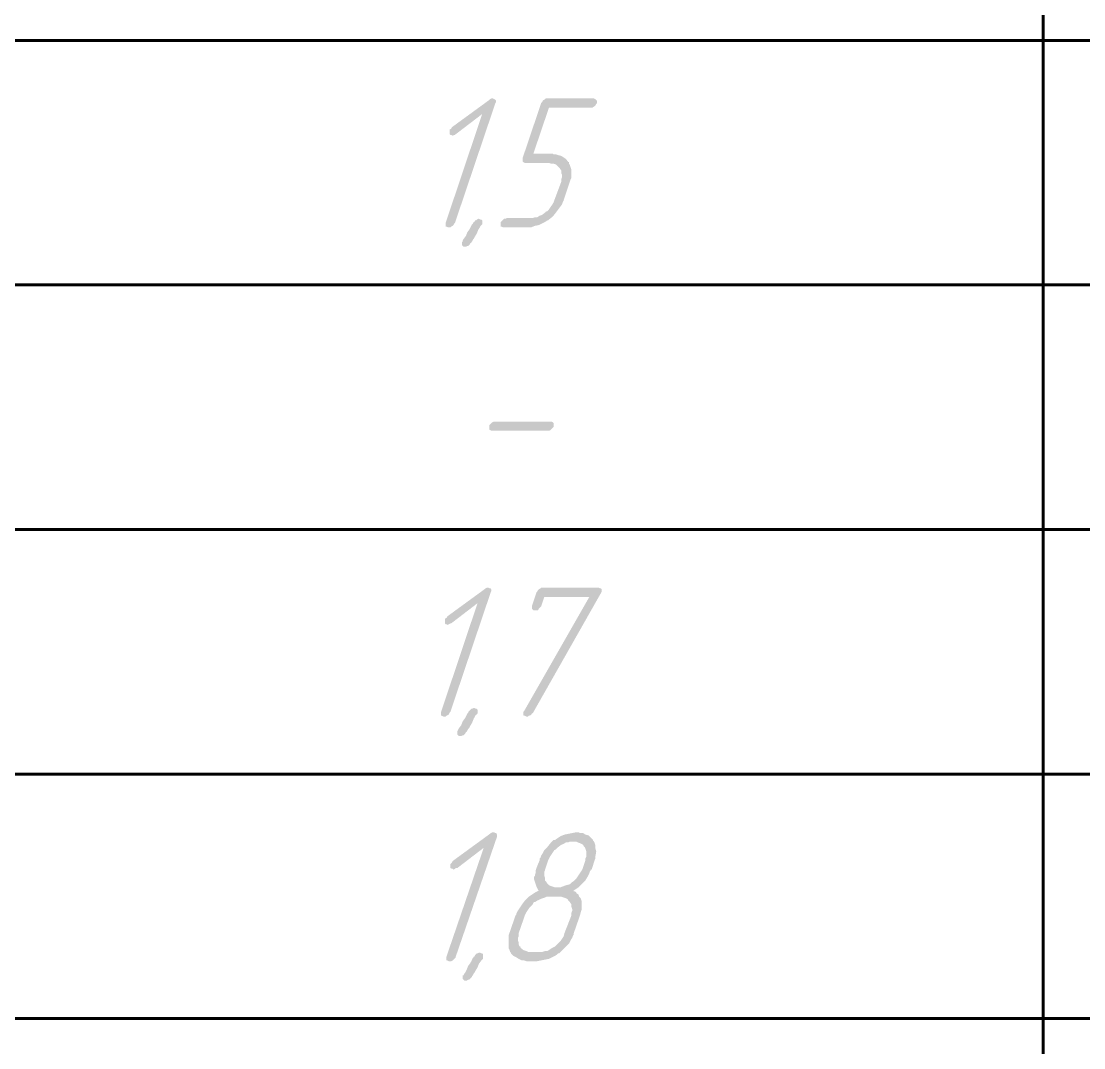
# Model space of a CAD drawing. Extents: x 346 to 4955, y 45 to 639.
# Drawn here: x 1274.54 to 1309.19, y 121.99 to 155.46 of the extents above; entities that cross this region are included whole.
import ezdxf

# ---------------------------------------------------------------- set-up
doc = ezdxf.new("R2010")
doc.units = 0
doc.header["$MEASUREMENT"] = 0
doc.layers.add('PDF _Геометрия', color=7, linetype='CONTINUOUS')
doc.layers.add('PDF _Сплошная заливка', color=7, linetype='CONTINUOUS')

msp = doc.modelspace()

# ---------------------------------------------------------------- hatches: boundary and pattern name
at = {"layer": 'PDF _Сплошная заливка', "transparency": 33554559}
for points in [[(1289.98, 152.915), (1290.005, 152.89), (1290.03, 152.865), (1290.03, 152.839), (1290.005, 152.789), (1288.689, 148.89), (1288.689, 148.89), (1288.664, 148.865), (1288.638, 148.814), (1288.613, 148.789), (1288.563, 148.764), (1288.537, 148.738), (1288.487, 148.738), (1288.461, 148.738), (1288.411, 148.764), (1288.385, 148.764), (1288.385, 148.789), (1288.385, 148.84), (1288.385, 148.89), (1289.575, 152.434), (1288.714, 151.776), (1288.714, 151.776), (1288.689, 151.751), (1288.664, 151.751), (1288.613, 151.726), (1288.613, 151.726), (1288.563, 151.751), (1288.537, 151.751), (1288.512, 151.776), (1288.512, 151.776), (1288.512, 151.801), (1288.512, 151.852), (1288.512, 151.877), (1288.512, 151.903), (1288.512, 151.928), (1288.563, 151.953), (1288.588, 152.004), (1289.803, 152.89), (1289.803, 152.89), (1289.828, 152.915), (1289.878, 152.941), (1289.904, 152.941), (1289.929, 152.941)], [(1293.27, 152.915), (1293.295, 152.89), (1293.32, 152.865), (1293.32, 152.839), (1293.32, 152.789), (1293.32, 152.789), (1293.295, 152.763), (1293.27, 152.713), (1293.244, 152.688), (1293.194, 152.662), (1293.169, 152.637), (1293.118, 152.637), (1291.751, 152.637), (1291.245, 151.143), (1291.878, 151.143), (1291.903, 151.118), (1291.979, 151.118), (1292.055, 151.093), (1292.156, 151.067), (1292.232, 151.017), (1292.308, 150.966), (1292.384, 150.865), (1292.409, 150.865), (1292.409, 150.814), (1292.435, 150.764), (1292.46, 150.688), (1292.485, 150.612), (1292.485, 150.485), (1292.485, 150.358), (1292.46, 150.308), (1292.435, 150.232), (1292.232, 149.624), (1292.232, 149.624), (1292.232, 149.624), (1292.232, 149.599), (1292.207, 149.574), (1292.182, 149.498), (1292.131, 149.422), (1292.055, 149.321), (1291.979, 149.219), (1291.878, 149.093), (1291.751, 148.991), (1291.751, 148.991), (1291.751, 148.991), (1291.726, 148.966), (1291.701, 148.966), (1291.625, 148.916), (1291.524, 148.865), (1291.422, 148.814), (1291.296, 148.789), (1291.169, 148.738), (1291.043, 148.738), (1290.258, 148.738), (1290.208, 148.764), (1290.182, 148.764), (1290.182, 148.789), (1290.182, 148.84), (1290.182, 148.89), (1290.182, 148.89), (1290.182, 148.916), (1290.208, 148.941), (1290.233, 148.966), (1290.258, 148.991), (1290.283, 149.017), (1290.334, 149.017), (1290.385, 149.042), (1291.169, 149.042), (1291.22, 149.042), (1291.296, 149.067), (1291.372, 149.067), (1291.448, 149.118), (1291.524, 149.143), (1291.625, 149.219), (1291.625, 149.219), (1291.65, 149.245), (1291.701, 149.27), (1291.751, 149.321), (1291.802, 149.397), (1291.853, 149.472), (1291.903, 149.548), (1291.928, 149.624), (1292.156, 150.232), (1292.156, 150.257), (1292.156, 150.283), (1292.156, 150.308), (1292.182, 150.384), (1292.182, 150.434), (1292.156, 150.51), (1292.156, 150.586), (1292.106, 150.662), (1292.106, 150.662), (1292.08, 150.688), (1292.055, 150.713), (1292.03, 150.738), (1291.979, 150.789), (1291.903, 150.814), (1291.827, 150.814), (1291.751, 150.839), (1290.967, 150.839), (1290.916, 150.865), (1290.916, 150.865), (1290.891, 150.89), (1290.891, 150.941), (1290.891, 150.991), (1291.498, 152.789), (1291.498, 152.789), (1291.524, 152.814), (1291.549, 152.865), (1291.574, 152.89), (1291.625, 152.915), (1291.65, 152.941), (1291.701, 152.941), (1293.219, 152.941)], [(1289.524, 148.991), (1289.55, 148.991), (1289.575, 148.966), (1289.575, 148.941), (1289.575, 148.916), (1289.575, 148.89), (1289.575, 148.865), (1289.575, 148.865), (1289.575, 148.84), (1289.55, 148.814), (1289.524, 148.789), (1289.499, 148.738), (1289.448, 148.662), (1289.398, 148.536), (1289.322, 148.409), (1289.296, 148.359), (1289.271, 148.333), (1289.246, 148.283), (1289.221, 148.257), (1289.221, 148.232), (1289.195, 148.232), (1289.17, 148.181), (1289.145, 148.156), (1289.119, 148.131), (1289.094, 148.131), (1289.043, 148.105), (1289.018, 148.105), (1288.967, 148.105), (1288.942, 148.131), (1288.917, 148.156), (1288.917, 148.181), (1288.917, 148.207), (1288.917, 148.232), (1288.917, 148.257), (1288.917, 148.257), (1288.917, 148.257), (1288.942, 148.283), (1288.942, 148.308), (1288.967, 148.359), (1289.043, 148.46), (1289.094, 148.586), (1289.17, 148.688), (1289.195, 148.738), (1289.221, 148.789), (1289.246, 148.84), (1289.271, 148.865), (1289.271, 148.89), (1289.271, 148.89), (1289.322, 148.916), (1289.347, 148.966), (1289.372, 148.966), (1289.398, 148.991), (1289.448, 149.017), (1289.474, 149.017)], [(1291.878, 142.384), (1291.903, 142.359), (1291.903, 142.333), (1291.903, 142.308), (1291.903, 142.258), (1291.903, 142.258), (1291.903, 142.232), (1291.853, 142.182), (1291.827, 142.156), (1291.802, 142.131), (1291.751, 142.106), (1291.701, 142.106), (1289.878, 142.106), (1289.828, 142.131), (1289.803, 142.156), (1289.803, 142.182), (1289.803, 142.207), (1289.803, 142.258), (1289.803, 142.258), (1289.803, 142.283), (1289.853, 142.333), (1289.878, 142.359), (1289.904, 142.384), (1289.954, 142.409), (1290.005, 142.409), (1291.827, 142.409)], [(1289.828, 136.967), (1289.853, 136.967), (1289.878, 136.916), (1289.878, 136.891), (1289.853, 136.84), (1288.537, 132.941), (1288.537, 132.941), (1288.512, 132.916), (1288.487, 132.865), (1288.461, 132.84), (1288.411, 132.815), (1288.385, 132.789), (1288.335, 132.789), (1288.309, 132.789), (1288.259, 132.815), (1288.234, 132.815), (1288.234, 132.865), (1288.234, 132.891), (1288.234, 132.941), (1289.423, 136.486), (1288.563, 135.827), (1288.563, 135.827), (1288.537, 135.827), (1288.487, 135.802), (1288.461, 135.777), (1288.461, 135.777), (1288.411, 135.802), (1288.385, 135.802), (1288.36, 135.827), (1288.36, 135.827), (1288.36, 135.853), (1288.36, 135.903), (1288.36, 135.954), (1288.36, 135.954), (1288.36, 135.979), (1288.411, 136.005), (1288.436, 136.055), (1289.651, 136.941), (1289.651, 136.941), (1289.676, 136.967), (1289.727, 136.992), (1289.752, 136.992), (1289.777, 136.992)], [(1293.422, 136.967), (1293.447, 136.967), (1293.472, 136.941), (1293.472, 136.891), (1293.472, 136.84), (1293.447, 136.84), (1293.447, 136.815), (1291.22, 132.891), (1291.22, 132.891), (1291.195, 132.891), (1291.169, 132.84), (1291.093, 132.815), (1291.068, 132.789), (1291.017, 132.789), (1291.017, 132.789), (1290.967, 132.815), (1290.941, 132.815), (1290.916, 132.84), (1290.916, 132.891), (1290.916, 132.941), (1290.916, 132.941), (1290.941, 132.967), (1293.067, 136.688), (1291.599, 136.688), (1291.498, 136.384), (1291.498, 136.384), (1291.498, 136.384), (1291.448, 136.334), (1291.422, 136.308), (1291.397, 136.258), (1291.346, 136.258), (1291.296, 136.258), (1291.27, 136.258), (1291.245, 136.258), (1291.22, 136.283), (1291.195, 136.308), (1291.195, 136.359), (1291.195, 136.384), (1291.346, 136.84), (1291.346, 136.84), (1291.372, 136.865), (1291.397, 136.916), (1291.422, 136.941), (1291.473, 136.967), (1291.498, 136.992), (1291.549, 136.992), (1293.371, 136.992)], [(1289.372, 133.043), (1289.398, 133.043), (1289.423, 133.017), (1289.423, 132.992), (1289.423, 132.967), (1289.423, 132.941), (1289.423, 132.916), (1289.423, 132.916), (1289.423, 132.891), (1289.398, 132.865), (1289.372, 132.84), (1289.347, 132.815), (1289.296, 132.714), (1289.246, 132.587), (1289.17, 132.46), (1289.145, 132.41), (1289.119, 132.384), (1289.094, 132.334), (1289.069, 132.308), (1289.069, 132.283), (1289.043, 132.283), (1289.018, 132.233), (1288.993, 132.207), (1288.967, 132.182), (1288.942, 132.182), (1288.891, 132.157), (1288.866, 132.157), (1288.816, 132.157), (1288.79, 132.182), (1288.765, 132.207), (1288.765, 132.233), (1288.765, 132.258), (1288.765, 132.283), (1288.765, 132.308), (1288.765, 132.308), (1288.765, 132.334), (1288.79, 132.334), (1288.79, 132.359), (1288.816, 132.41), (1288.891, 132.511), (1288.942, 132.638), (1289.018, 132.739), (1289.043, 132.789), (1289.069, 132.84), (1289.094, 132.891), (1289.119, 132.916), (1289.119, 132.941), (1289.119, 132.941), (1289.17, 132.992), (1289.195, 133.017), (1289.221, 133.043), (1289.246, 133.043), (1289.296, 133.068), (1289.322, 133.068)], [(1290.005, 128.992), (1290.03, 128.992), (1290.056, 128.941), (1290.056, 128.916), (1290.056, 128.866), (1288.714, 124.967), (1288.714, 124.967), (1288.714, 124.942), (1288.664, 124.891), (1288.638, 124.866), (1288.613, 124.84), (1288.563, 124.815), (1288.512, 124.815), (1288.487, 124.815), (1288.436, 124.84), (1288.411, 124.84), (1288.411, 124.891), (1288.411, 124.916), (1288.411, 124.967), (1289.625, 128.511), (1288.765, 127.853), (1288.74, 127.853), (1288.714, 127.853), (1288.689, 127.828), (1288.638, 127.802), (1288.638, 127.802), (1288.613, 127.828), (1288.588, 127.828), (1288.537, 127.853), (1288.537, 127.853), (1288.537, 127.904), (1288.537, 127.929), (1288.537, 127.98), (1288.537, 127.98), (1288.563, 128.005), (1288.588, 128.03), (1288.613, 128.081), (1289.828, 128.967), (1289.828, 128.967), (1289.853, 128.992), (1289.904, 129.017), (1289.954, 129.017), (1289.954, 129.017)], [(1289.55, 125.068), (1289.575, 125.068), (1289.6, 125.043), (1289.6, 125.018), (1289.6, 124.992), (1289.6, 124.967), (1289.6, 124.942), (1289.6, 124.942), (1289.6, 124.942), (1289.6, 124.891), (1289.575, 124.866), (1289.55, 124.84), (1289.474, 124.739), (1289.423, 124.613), (1289.347, 124.486), (1289.322, 124.435), (1289.296, 124.41), (1289.271, 124.359), (1289.246, 124.334), (1289.246, 124.309), (1289.246, 124.309), (1289.195, 124.258), (1289.17, 124.233), (1289.145, 124.208), (1289.119, 124.208), (1289.069, 124.182), (1289.043, 124.182), (1288.993, 124.182), (1288.967, 124.208), (1288.942, 124.233), (1288.942, 124.258), (1288.942, 124.283), (1288.942, 124.309), (1288.942, 124.334), (1288.942, 124.334), (1288.942, 124.359), (1288.967, 124.359), (1288.993, 124.41), (1289.018, 124.435), (1289.069, 124.537), (1289.119, 124.663), (1289.195, 124.764), (1289.221, 124.815), (1289.246, 124.866), (1289.271, 124.916), (1289.296, 124.942), (1289.296, 124.967), (1289.322, 124.967), (1289.347, 125.018), (1289.372, 125.043), (1289.398, 125.068), (1289.423, 125.068), (1289.474, 125.094), (1289.499, 125.094)]]:
    msp.add_hatch(color=256, dxfattribs=at).paths.add_polyline_path(points)
h = msp.add_hatch(color=256, dxfattribs=at)
h.paths.add_polyline_path([(1292.536, 128.714), (1292.485, 128.714), (1292.435, 128.714), (1292.384, 128.688), (1292.308, 128.688), (1292.232, 128.638), (1292.156, 128.612), (1292.055, 128.536), (1292.055, 128.536), (1292.03, 128.511), (1291.979, 128.46), (1291.928, 128.435), (1291.878, 128.359), (1291.827, 128.283), (1291.777, 128.207), (1291.726, 128.106), (1291.625, 127.802), (1291.625, 127.802), (1291.625, 127.777), (1291.599, 127.726), (1291.599, 127.676), (1291.599, 127.6), (1291.625, 127.524), (1291.625, 127.448), (1291.675, 127.397), (1291.675, 127.372), (1291.675, 127.372), (1291.726, 127.321), (1291.751, 127.296), (1291.802, 127.271), (1291.878, 127.245), (1291.954, 127.22), (1292.03, 127.22), (1292.08, 127.22), (1292.131, 127.22), (1292.182, 127.245), (1292.257, 127.271), (1292.333, 127.296), (1292.435, 127.321), (1292.511, 127.397), (1292.511, 127.397), (1292.561, 127.423), (1292.586, 127.448), (1292.637, 127.499), (1292.688, 127.574), (1292.738, 127.65), (1292.789, 127.726), (1292.84, 127.802), (1292.941, 128.106), (1292.941, 128.131), (1292.941, 128.157), (1292.966, 128.207), (1292.966, 128.258), (1292.966, 128.334), (1292.966, 128.41), (1292.941, 128.486), (1292.915, 128.536), (1292.89, 128.562), (1292.89, 128.562), (1292.865, 128.612), (1292.814, 128.638), (1292.764, 128.663), (1292.688, 128.688), (1292.637, 128.714)], flags=0)
h.paths.add_polyline_path([(1292.08, 126.916), (1291.726, 126.916), (1291.675, 126.916), (1291.625, 126.891), (1291.549, 126.866), (1291.473, 126.84), (1291.372, 126.79), (1291.296, 126.739), (1291.27, 126.739), (1291.245, 126.714), (1291.22, 126.663), (1291.169, 126.612), (1291.119, 126.562), (1291.068, 126.486), (1291.017, 126.41), (1290.967, 126.309), (1290.764, 125.726), (1290.764, 125.701), (1290.764, 125.676), (1290.764, 125.625), (1290.739, 125.575), (1290.739, 125.499), (1290.764, 125.423), (1290.764, 125.372), (1290.79, 125.296), (1290.815, 125.296), (1290.815, 125.271), (1290.84, 125.245), (1290.891, 125.195), (1290.941, 125.17), (1291.017, 125.144), (1291.068, 125.119), (1291.169, 125.119), (1291.498, 125.119), (1291.549, 125.119), (1291.625, 125.144), (1291.701, 125.144), (1291.777, 125.195), (1291.853, 125.245), (1291.954, 125.296), (1291.954, 125.296), (1291.979, 125.321), (1292.03, 125.372), (1292.08, 125.423), (1292.131, 125.473), (1292.182, 125.549), (1292.232, 125.625), (1292.257, 125.726), (1292.485, 126.309), (1292.485, 126.334), (1292.485, 126.359), (1292.485, 126.385), (1292.511, 126.461), (1292.511, 126.511), (1292.485, 126.587), (1292.485, 126.663), (1292.435, 126.739), (1292.435, 126.739), (1292.409, 126.764), (1292.384, 126.79), (1292.359, 126.84), (1292.308, 126.866), (1292.232, 126.891), (1292.156, 126.916)], flags=0)
h.paths.add_polyline_path([(1292.713, 129.017), (1292.764, 128.992), (1292.865, 128.992), (1292.941, 128.941), (1293.042, 128.916), (1293.118, 128.84), (1293.194, 128.764), (1293.194, 128.739), (1293.219, 128.714), (1293.244, 128.663), (1293.27, 128.587), (1293.27, 128.486), (1293.295, 128.385), (1293.27, 128.258), (1293.27, 128.182), (1293.244, 128.106), (1293.143, 127.802), (1293.143, 127.802), (1293.118, 127.802), (1293.118, 127.777), (1293.093, 127.752), (1293.067, 127.676), (1293.017, 127.574), (1292.941, 127.448), (1292.84, 127.347), (1292.713, 127.22), (1292.561, 127.119), (1292.561, 127.093), (1292.586, 127.093), (1292.637, 127.068), (1292.662, 127.018), (1292.713, 126.992), (1292.738, 126.916), (1292.789, 126.866), (1292.814, 126.79), (1292.814, 126.764), (1292.814, 126.739), (1292.814, 126.688), (1292.814, 126.638), (1292.814, 126.562), (1292.814, 126.486), (1292.789, 126.41), (1292.764, 126.309), (1292.561, 125.726), (1292.561, 125.701), (1292.561, 125.701), (1292.561, 125.676), (1292.536, 125.651), (1292.511, 125.575), (1292.46, 125.499), (1292.409, 125.397), (1292.308, 125.296), (1292.207, 125.195), (1292.08, 125.068), (1292.08, 125.068), (1292.08, 125.068), (1292.055, 125.068), (1292.03, 125.043), (1291.954, 124.992), (1291.853, 124.942), (1291.751, 124.891), (1291.625, 124.866), (1291.498, 124.84), (1291.372, 124.815), (1291.043, 124.815), (1291.017, 124.815), (1290.941, 124.84), (1290.865, 124.84), (1290.764, 124.891), (1290.688, 124.942), (1290.587, 124.992), (1290.511, 125.068), (1290.511, 125.094), (1290.486, 125.119), (1290.461, 125.195), (1290.435, 125.245), (1290.435, 125.347), (1290.435, 125.473), (1290.435, 125.575), (1290.435, 125.651), (1290.461, 125.726), (1290.663, 126.309), (1290.688, 126.334), (1290.688, 126.359), (1290.714, 126.41), (1290.739, 126.461), (1290.79, 126.537), (1290.84, 126.612), (1290.891, 126.688), (1290.967, 126.79), (1290.967, 126.79), (1290.992, 126.815), (1291.043, 126.866), (1291.093, 126.916), (1291.169, 126.967), (1291.245, 127.018), (1291.321, 127.068), (1291.422, 127.119), (1291.422, 127.119), (1291.397, 127.144), (1291.372, 127.195), (1291.346, 127.245), (1291.321, 127.321), (1291.296, 127.397), (1291.27, 127.473), (1291.27, 127.574), (1291.27, 127.574), (1291.296, 127.6), (1291.296, 127.625), (1291.321, 127.701), (1291.321, 127.777), (1291.346, 127.853), (1291.397, 127.98), (1291.448, 128.106), (1291.448, 128.131), (1291.448, 128.131), (1291.448, 128.157), (1291.473, 128.182), (1291.498, 128.258), (1291.549, 128.334), (1291.599, 128.435), (1291.701, 128.536), (1291.802, 128.663), (1291.903, 128.764), (1291.928, 128.764), (1291.928, 128.764), (1291.954, 128.764), (1291.979, 128.79), (1292.055, 128.84), (1292.131, 128.891), (1292.257, 128.941), (1292.384, 128.967), (1292.511, 128.992), (1292.637, 129.017), (1292.688, 129.017)], flags=0)

# ---------------------------------------------------------------- linework, layer by layer
at = {"layer": 'PDF _Геометрия', "lineweight": 60}
msp.add_lwpolyline([(1307.864, 76.491), (1307.864, 90.052), (1307.864, 99.022), (1307.864, 106.996), (1307.864, 114.969), (1307.864, 122.943), (1307.864, 130.916), (1307.864, 138.89), (1307.864, 146.863), (1307.864, 154.836), (1307.864, 162.81), (1307.864, 170.783), (1307.864, 178.757), (1307.864, 193.707)], dxfattribs=at)
for points in [[(1362.664, 154.836), (1362.664, 162.81), (1198.06, 162.81), (1198.06, 154.836)], [(1362.664, 146.863), (1362.664, 154.836), (1198.06, 154.836), (1198.06, 146.863)], [(1362.664, 138.89), (1362.664, 146.863), (1198.06, 146.863), (1198.06, 138.89)], [(1362.664, 130.916), (1362.664, 138.89), (1198.06, 138.89), (1198.06, 130.916)], [(1362.664, 122.943), (1362.664, 130.916), (1198.06, 130.916), (1198.06, 122.943)], [(1362.664, 114.969), (1362.664, 122.943), (1198.06, 122.943), (1198.06, 114.969)]]:
    msp.add_lwpolyline(points, close=True, dxfattribs=at)

doc.saveas('drawing.dxf')
